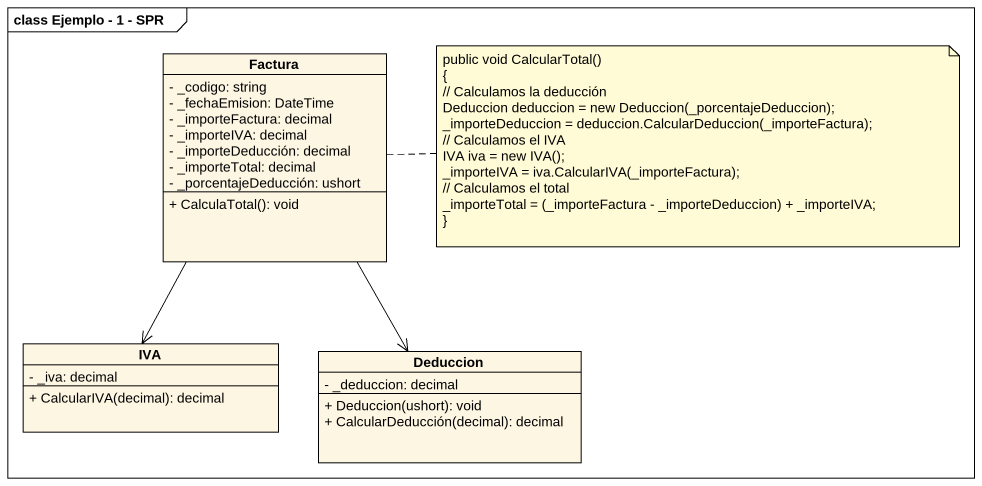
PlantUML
@startuml
mainframe class Ejemplo - 1 - SPR
hide circle
hide empty members
skinparam classAttributeIconSize 0
class Factura {
  - _codigo: string
  - _fechaEmision: DateTime
  - _importeFactura: decimal
  - _importeIVA: decimal
  - _importeDeducción: decimal
  - _importeTotal: decimal
  - _porcentajeDeducción: ushort
  + CalculaTotal(): void
}
class IVA {
  - _iva: decimal
  + CalcularIVA(decimal): decimal
}
class Deduccion {
  - _deduccion: decimal
  + Deduccion(ushort): void
  + CalcularDeducción(decimal): decimal
}
Factura --> IVA
Factura --> Deduccion
note right of Factura
  public void CalcularTotal()
  {
  // Calculamos la deducción
  Deduccion deduccion = new Deduccion(_porcentajeDeduccion);
  _importeDeduccion = deduccion.CalcularDeduccion(_importeFactura);
  // Calculamos el IVA
  IVA iva = new IVA();
  _importeIVA = iva.CalcularIVA(_importeFactura);
  // Calculamos el total
  _importeTotal = (_importeFactura - _importeDeduccion) + _importeIVA;
  ~}
end note
@enduml
